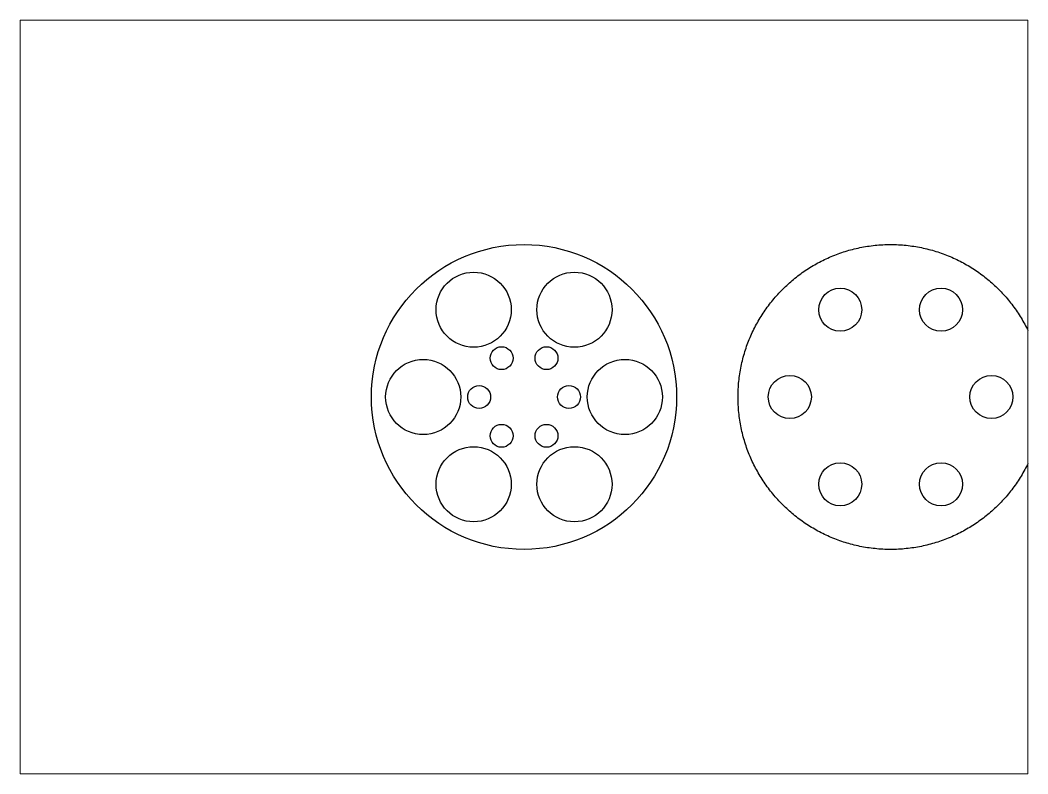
# Paper-space layout 'Purple' of a CAD drawing. Header units: millimetres. Extents: x 0 to 1100, y 0 to 823.
# The model-space entities are those that its viewports show. They can reach past a viewport. Long polylines and large blocks are cut down to what shows.
import ezdxf

# ---------------------------------------------------------------- set-up
doc = ezdxf.new("R2010")
doc.units = ezdxf.units.MM
doc.header["$MEASUREMENT"] = 0
doc.layers.add('Layer 01 - purple', color=6, linetype='Continuous')
doc.layers.add('Layer 02 - green', color=3, linetype='Continuous')

# ---------------------------------------------------------------- blocks, each defined once
blk = doc.blocks.new('*U2')
at = {"layer": 'Layer 01 - purple'}
blk.add_circle((0, 0), 41, dxfattribs=at)
blk = doc.blocks.new('*U3')
at = {"layer": 'Layer 01 - purple', "color": 0, "linetype": 'ByBlock', "lineweight": -2, "transparency": 16777216}
for p, rotation in [((-55, 95.3), 120), ((55, 95.3), 60.00000000000001), ((-110, 0), 180), ((-55, -95.3), 239.9999999999999), ((55, -95.3), 299.9999999999999)]:
    blk.add_blockref('*U2', p, dxfattribs=dict(at, rotation=rotation))
blk.add_blockref('*U2', (110, 0), dxfattribs=at)
blk = doc.blocks.new('*U4')
at = {"layer": 'Layer 02 - green'}
blk.add_circle((0, 0), 23.5, dxfattribs=at)
blk = doc.blocks.new('*U5')
at = {"layer": 'Layer 02 - green', "color": 0, "linetype": 'ByBlock', "lineweight": -2, "transparency": 16777216}
for p, rotation in [((-55, 95.3), 120), ((55, 95.3), 60.00000000000001), ((-110, 0), 180), ((-55, -95.3), 239.9999999999999), ((55, -95.3), 299.9999999999999)]:
    blk.add_blockref('*U4', p, dxfattribs=dict(at, rotation=rotation))
blk.add_blockref('*U4', (110, 0), dxfattribs=at)
blk = doc.blocks.new('*U11')
at = {"layer": 'Layer 01 - purple'}
blk.add_circle((0, 0), 12.5, dxfattribs=at)
blk = doc.blocks.new('*U12')
at = {"layer": 'Layer 01 - purple', "color": 0, "linetype": 'ByBlock', "lineweight": -2, "transparency": 16777216}
for p, rotation in [((-24.5, 42.4), 120), ((24.5, 42.4), 59.99999999999999), ((-49, 0), 180), ((-24.5, -42.4), 239.9999999999999), ((24.5, -42.4), 299.9999999999999)]:
    blk.add_blockref('*U11', p, dxfattribs=dict(at, rotation=rotation))
blk.add_blockref('*U11', (49, 0), dxfattribs=at)

msp = doc.modelspace()

# ---------------------------------------------------------------- linework, layer by layer
at = {"layer": 'Layer 01 - purple'}
msp.add_circle((0, 0), 166.5, dxfattribs=at)
at = {"layer": 'Layer 02 - green'}
msp.add_circle((400, 0), 166.5, dxfattribs=at)

# ---------------------------------------------------------------- block references
at = {"layer": 'Layer 01 - purple'}
for name in ['*U3', '*U12']:
    msp.add_blockref(name, (0, 0), dxfattribs=at)
at = {"layer": 'Layer 02 - green'}
msp.add_blockref('*U5', (400, 0), dxfattribs=at)

psp = doc.layouts.new('Purple')

# ---------------------------------------------------------------- viewports
at = {"layer": '0'}
psp.add_viewport(center=(549.8, 411.6), size=(1099.6, 823.162), view_center_point=(0, 0), view_height=823.162, dxfattribs=at)

doc.saveas('drawing.dxf')
